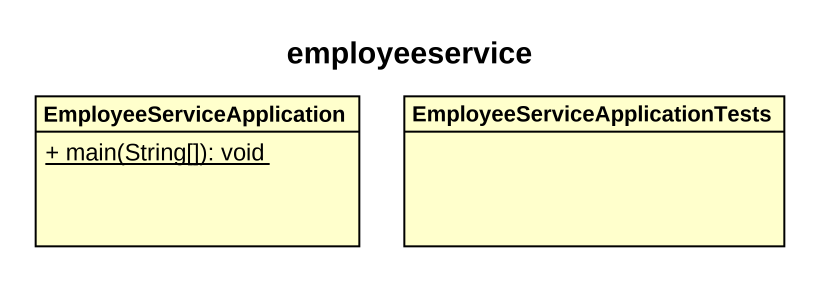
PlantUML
@startuml
title employeeservice
hide circle
hide empty members
skinparam classAttributeIconSize 0
class EmployeeServiceApplication {
  {static} + main(String[]): void
}
class "EmployeeServiceApplicationTests" as EmployeeServiceApplicationTe
@enduml
